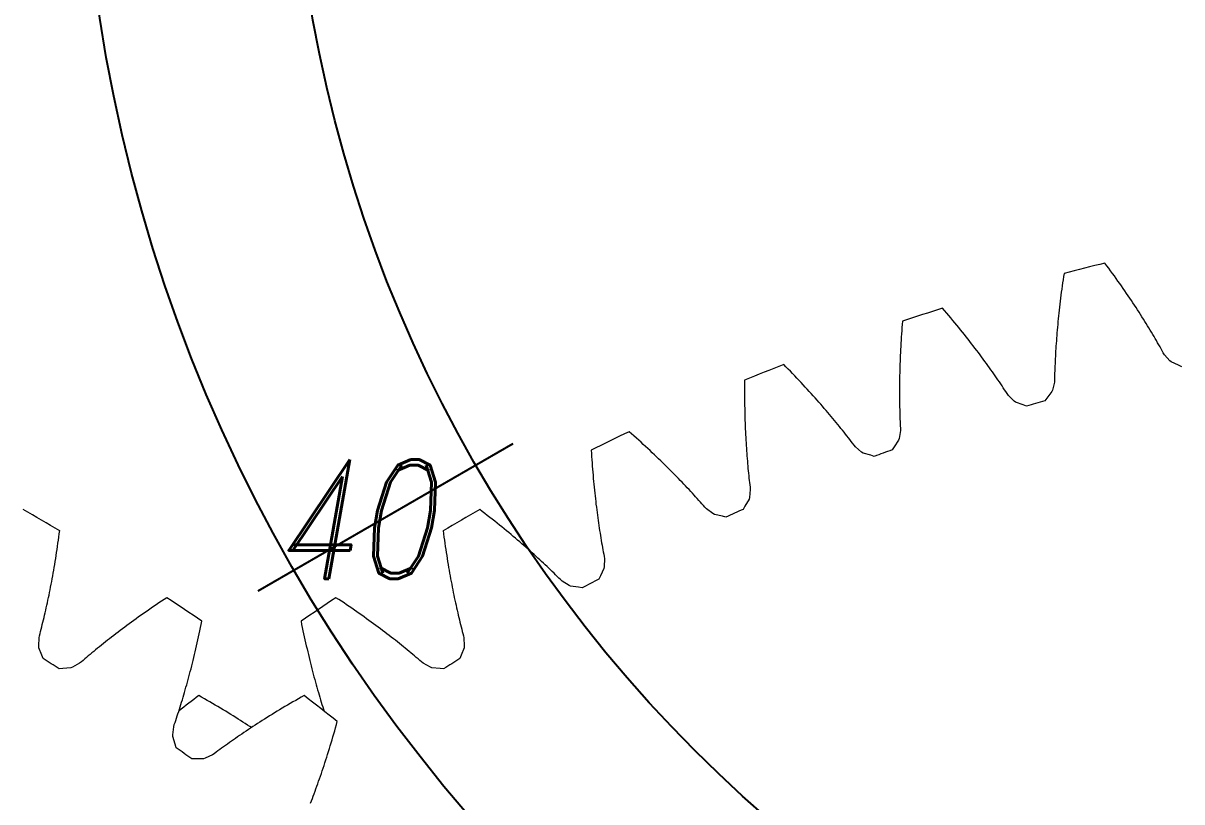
# Model space of a CAD drawing. Header units: millimetres. Extents: x 278858 to 279223, y 218711 to 219074.
# Drawn here: x 278951.92 to 278974, y 218955.3 to 218970.13 of the extents above; entities that cross this region are included whole.
import ezdxf

# ---------------------------------------------------------------- set-up
doc = ezdxf.new("R2010")
doc.units = ezdxf.units.MM
doc.header["$LTSCALE"] = 2
for name, color, linetype, lineweight in [('AM_8', 1, 'Continuous', 25), ('AM_9', 251, 'Continuous', 15), ('Visibile (ANSI)', 7, 'Continuous', 50)]:
    doc.layers.add(name, color=color, linetype=linetype, lineweight=lineweight)
doc.styles.add('ROMAND', font='romand')

# ---------------------------------------------------------------- blocks, each defined once
blk = doc.blocks.new('lancetta sec')
h = blk.add_hatch()
h.set_pattern_fill('_USER', color=256, scale=0.35, angle=45, style=0, pattern_type=0)
h.set_pattern_definition([(45, (-332841.5242, -222688.39116), (-0.2474873734, 0.2474873734), [])])
h.paths.add_polyline_path([(4.776, 1.478), (1.5, 7.59), (1.5, 21.968), (0, 26.237), (-1.5, 21.968), (-1.5, 7.59), (-4.776, 1.478, 1.356354)])
h.paths.add_polyline_path([(-3, 0, -1), (3, 0, -1)], flags=16)
h.paths.add_polyline_path([(2, 0, 1), (-2, 0, 1)], flags=0)

msp = doc.modelspace()

# ---------------------------------------------------------------- linework, layer by layer
for radius in [30.237, 26.237]:
    msp.add_circle((278983.271, 218974.828), radius)
at = {"layer": 'AM_8'}
msp.add_line((278961.249, 218962.114), (278956.394, 218959.311), dxfattribs=at)
at = {"layer": 'AM_9'}
for p, q in [((278971.753, 218965.363), (278971.744, 218965.302)), ((278972.57, 218965.508), (278972.533, 218965.557)), ((278972.606, 218965.459), (278972.57, 218965.508)), ((278972.642, 218965.41), (278972.606, 218965.459)), ((278972.677, 218965.361), (278972.642, 218965.41)), ((278972.712, 218965.313), (278972.677, 218965.361)), ((278971.726, 218965.181), (278971.718, 218965.122)), ((278971.735, 218965.242), (278971.726, 218965.181)), ((278971.744, 218965.302), (278971.735, 218965.242)), ((278972.747, 218965.264), (278972.712, 218965.313)), ((278972.781, 218965.217), (278972.747, 218965.264)), ((278972.814, 218965.169), (278972.781, 218965.217)), ((278972.847, 218965.122), (278972.814, 218965.169)), ((278971.695, 218964.946), (278971.687, 218964.888)), ((278971.702, 218965.004), (278971.695, 218964.946)), ((278971.71, 218965.063), (278971.702, 218965.004)), ((278971.718, 218965.122), (278971.71, 218965.063)), ((278972.88, 218965.075), (278972.847, 218965.122)), ((278972.912, 218965.028), (278972.88, 218965.075)), ((278972.944, 218964.982), (278972.912, 218965.028)), ((278972.975, 218964.936), (278972.944, 218964.982)), ((278973.006, 218964.89), (278972.975, 218964.936)), ((278969.479, 218964.653), (278969.439, 218964.699)), ((278971.667, 218964.718), (278971.661, 218964.662)), ((278971.673, 218964.774), (278971.667, 218964.718)), ((278971.68, 218964.831), (278971.673, 218964.774)), ((278971.687, 218964.888), (278971.68, 218964.831)), ((278973.037, 218964.844), (278973.006, 218964.89)), ((278973.067, 218964.799), (278973.037, 218964.844)), ((278973.096, 218964.754), (278973.067, 218964.799)), ((278973.126, 218964.71), (278973.096, 218964.754)), ((278973.154, 218964.666), (278973.126, 218964.71)), ((278969.519, 218964.606), (278969.479, 218964.653)), ((278969.558, 218964.56), (278969.519, 218964.606)), ((278969.597, 218964.514), (278969.558, 218964.56)), ((278969.635, 218964.468), (278969.597, 218964.514)), ((278969.673, 218964.422), (278969.635, 218964.468)), ((278971.643, 218964.497), (278971.638, 218964.443)), ((278971.649, 218964.551), (278971.643, 218964.497)), ((278971.655, 218964.606), (278971.649, 218964.551)), ((278971.661, 218964.662), (278971.655, 218964.606)), ((278973.183, 218964.622), (278973.154, 218964.666)), ((278973.211, 218964.578), (278973.183, 218964.622)), ((278973.238, 218964.535), (278973.211, 218964.578)), ((278973.265, 218964.492), (278973.238, 218964.535)), ((278973.292, 218964.449), (278973.265, 218964.492)), ((278968.661, 218964.268), (278968.656, 218964.208)), ((278968.665, 218964.329), (278968.661, 218964.268)), ((278968.67, 218964.39), (278968.665, 218964.329)), ((278968.675, 218964.451), (278968.67, 218964.39)), ((278969.71, 218964.377), (278969.673, 218964.422)), ((278969.747, 218964.332), (278969.71, 218964.377)), ((278969.783, 218964.287), (278969.747, 218964.332)), ((278969.819, 218964.242), (278969.783, 218964.287)), ((278969.854, 218964.198), (278969.819, 218964.242)), ((278971.623, 218964.284), (278971.619, 218964.232)), ((278971.628, 218964.336), (278971.623, 218964.284)), ((278971.633, 218964.389), (278971.628, 218964.336)), ((278971.638, 218964.443), (278971.633, 218964.389)), ((278973.318, 218964.407), (278973.292, 218964.449)), ((278973.344, 218964.365), (278973.318, 218964.407)), ((278973.37, 218964.323), (278973.344, 218964.365)), ((278973.395, 218964.282), (278973.37, 218964.323)), ((278973.42, 218964.241), (278973.395, 218964.282)), ((278973.444, 218964.2), (278973.42, 218964.241)), ((278968.645, 218964.031), (278968.642, 218963.973)), ((278968.649, 218964.089), (278968.645, 218964.031)), ((278968.653, 218964.149), (278968.649, 218964.089)), ((278968.656, 218964.208), (278968.653, 218964.149)), ((278969.889, 218964.154), (278969.854, 218964.198)), ((278969.924, 218964.11), (278969.889, 218964.154)), ((278969.958, 218964.066), (278969.924, 218964.11)), ((278969.991, 218964.023), (278969.958, 218964.066)), ((278970.024, 218963.98), (278969.991, 218964.023)), ((278971.603, 218964.028), (278971.6, 218963.978)), ((278971.607, 218964.078), (278971.603, 218964.028)), ((278971.611, 218964.129), (278971.607, 218964.078)), ((278971.615, 218964.18), (278971.611, 218964.129)), ((278971.619, 218964.232), (278971.615, 218964.18)), ((278973.468, 218964.16), (278973.444, 218964.2)), ((278973.491, 218964.12), (278973.468, 218964.16)), ((278973.515, 218964.081), (278973.491, 218964.12)), ((278973.537, 218964.041), (278973.515, 218964.081)), ((278973.56, 218964.002), (278973.537, 218964.041)), ((278968.634, 218963.801), (278968.631, 218963.745)), ((278968.636, 218963.858), (278968.634, 218963.801)), ((278968.639, 218963.915), (278968.636, 218963.858)), ((278968.642, 218963.973), (278968.639, 218963.915)), ((278970.057, 218963.938), (278970.024, 218963.98)), ((278970.089, 218963.895), (278970.057, 218963.938)), ((278970.121, 218963.853), (278970.089, 218963.895)), ((278970.153, 218963.811), (278970.121, 218963.853)), ((278970.183, 218963.77), (278970.153, 218963.811)), ((278971.591, 218963.832), (278971.588, 218963.784)), ((278971.594, 218963.88), (278971.591, 218963.832)), ((278971.597, 218963.929), (278971.594, 218963.88)), ((278971.6, 218963.978), (278971.597, 218963.929)), ((278973.582, 218963.964), (278973.56, 218964.002)), ((278973.603, 218963.926), (278973.582, 218963.964)), ((278973.625, 218963.888), (278973.603, 218963.926)), ((278973.645, 218963.85), (278973.625, 218963.888)), ((278973.669, 218963.814), (278973.645, 218963.85)), ((278973.771, 218963.699), (278973.669, 218963.814)), ((278966.456, 218963.584), (278966.412, 218963.628)), ((278966.498, 218963.54), (278966.456, 218963.584)), ((278968.625, 218963.579), (278968.624, 218963.525)), ((278968.627, 218963.634), (278968.625, 218963.579)), ((278968.629, 218963.689), (278968.627, 218963.634)), ((278968.631, 218963.745), (278968.629, 218963.689)), ((278970.214, 218963.728), (278970.183, 218963.77)), ((278970.244, 218963.687), (278970.214, 218963.728)), ((278970.274, 218963.647), (278970.244, 218963.687)), ((278970.303, 218963.606), (278970.274, 218963.647)), ((278970.332, 218963.566), (278970.303, 218963.606)), ((278971.58, 218963.598), (278971.578, 218963.553)), ((278971.582, 218963.644), (278971.58, 218963.598)), ((278971.584, 218963.69), (278971.582, 218963.644)), ((278971.586, 218963.737), (278971.584, 218963.69)), ((278971.588, 218963.784), (278971.586, 218963.737)), ((278973.795, 218963.677), (278973.771, 218963.699)), ((278973.935, 218963.614), (278973.795, 218963.677)), ((278973.998, 218963.584), (278973.935, 218963.614)), ((278966.541, 218963.497), (278966.498, 218963.54)), ((278966.583, 218963.453), (278966.541, 218963.497)), ((278966.624, 218963.41), (278966.583, 218963.453)), ((278966.665, 218963.367), (278966.624, 218963.41)), ((278966.705, 218963.325), (278966.665, 218963.367)), ((278968.621, 218963.418), (278968.62, 218963.365)), ((278968.62, 218963.365), (278968.62, 218963.313)), ((278968.622, 218963.471), (278968.621, 218963.418)), ((278968.624, 218963.525), (278968.622, 218963.471)), ((278970.36, 218963.527), (278970.332, 218963.566)), ((278970.388, 218963.487), (278970.36, 218963.527)), ((278970.415, 218963.448), (278970.388, 218963.487)), ((278970.442, 218963.409), (278970.415, 218963.448)), ((278970.469, 218963.371), (278970.442, 218963.409)), ((278970.495, 218963.333), (278970.469, 218963.371)), ((278971.573, 218963.376), (278971.572, 218963.334)), ((278971.574, 218963.42), (278971.573, 218963.376)), ((278971.575, 218963.464), (278971.574, 218963.42)), ((278971.577, 218963.508), (278971.575, 218963.464)), ((278971.578, 218963.553), (278971.577, 218963.508)), ((278965.667, 218963.265), (278965.666, 218963.204)), ((278965.666, 218963.204), (278965.666, 218963.143)), ((278965.666, 218963.143), (278965.666, 218963.083)), ((278965.667, 218963.327), (278965.667, 218963.265)), ((278966.745, 218963.282), (278966.705, 218963.325)), ((278966.784, 218963.24), (278966.745, 218963.282)), ((278966.823, 218963.198), (278966.784, 218963.24)), ((278966.862, 218963.156), (278966.823, 218963.198)), ((278966.9, 218963.115), (278966.862, 218963.156)), ((278968.619, 218963.261), (278968.618, 218963.21)), ((278968.618, 218963.21), (278968.618, 218963.159)), ((278968.618, 218963.159), (278968.618, 218963.109)), ((278968.62, 218963.313), (278968.619, 218963.261)), ((278970.521, 218963.295), (278970.495, 218963.333)), ((278970.547, 218963.257), (278970.521, 218963.295)), ((278970.572, 218963.22), (278970.547, 218963.257)), ((278970.596, 218963.183), (278970.572, 218963.22)), ((278970.621, 218963.146), (278970.596, 218963.183)), ((278970.644, 218963.11), (278970.621, 218963.146)), ((278971.533, 218963.141), (278971.522, 218963.11)), ((278971.569, 218963.291), (278971.533, 218963.141)), ((278971.572, 218963.334), (278971.569, 218963.291)), ((278965.666, 218963.083), (278965.666, 218963.023)), ((278965.666, 218963.023), (278965.667, 218962.964)), ((278965.667, 218962.964), (278965.667, 218962.905)), ((278966.937, 218963.073), (278966.9, 218963.115)), ((278966.974, 218963.032), (278966.937, 218963.073)), ((278967.011, 218962.992), (278966.974, 218963.032)), ((278967.047, 218962.951), (278967.011, 218962.992)), ((278967.082, 218962.911), (278967.047, 218962.951)), ((278968.618, 218963.109), (278968.618, 218963.059)), ((278968.618, 218963.059), (278968.619, 218963.01)), ((278968.619, 218963.01), (278968.619, 218962.961)), ((278968.619, 218962.961), (278968.62, 218962.913)), ((278970.668, 218963.074), (278970.644, 218963.11)), ((278970.693, 218963.039), (278970.668, 218963.074)), ((278970.803, 218962.932), (278970.693, 218963.039)), ((278970.829, 218962.911), (278970.803, 218962.932)), ((278971.427, 218962.989), (278971.386, 218962.933)), ((278971.522, 218963.11), (278971.427, 218962.989)), ((278965.667, 218962.905), (278965.668, 218962.847)), ((278965.668, 218962.847), (278965.669, 218962.789)), ((278965.669, 218962.789), (278965.67, 218962.732)), ((278965.67, 218962.732), (278965.672, 218962.675)), ((278967.117, 218962.871), (278967.082, 218962.911)), ((278967.152, 218962.831), (278967.117, 218962.871)), ((278967.186, 218962.791), (278967.152, 218962.831)), ((278967.22, 218962.752), (278967.186, 218962.791)), ((278967.253, 218962.713), (278967.22, 218962.752)), ((278967.286, 218962.674), (278967.253, 218962.713)), ((278968.62, 218962.913), (278968.62, 218962.865)), ((278968.62, 218962.865), (278968.621, 218962.817)), ((278968.621, 218962.817), (278968.622, 218962.771)), ((278968.622, 218962.771), (278968.624, 218962.724)), ((278968.624, 218962.724), (278968.625, 218962.678)), ((278970.974, 218962.859), (278970.829, 218962.911)), ((278971.038, 218962.833), (278970.974, 218962.859)), ((278965.672, 218962.675), (278965.673, 218962.619)), ((278965.673, 218962.619), (278965.675, 218962.564)), ((278965.675, 218962.564), (278965.677, 218962.508)), ((278965.677, 218962.508), (278965.679, 218962.454)), ((278967.318, 218962.636), (278967.286, 218962.674)), ((278967.35, 218962.598), (278967.318, 218962.636)), ((278967.382, 218962.56), (278967.35, 218962.598)), ((278967.413, 218962.522), (278967.382, 218962.56)), ((278967.444, 218962.485), (278967.413, 218962.522)), ((278967.474, 218962.447), (278967.444, 218962.485)), ((278968.625, 218962.678), (278968.626, 218962.633)), ((278968.626, 218962.633), (278968.628, 218962.588)), ((278968.628, 218962.588), (278968.63, 218962.544)), ((278968.63, 218962.544), (278968.632, 218962.5)), ((278968.632, 218962.5), (278968.634, 218962.457)), ((278963.514, 218962.307), (278963.468, 218962.347)), ((278963.56, 218962.266), (278963.514, 218962.307)), ((278963.605, 218962.226), (278963.56, 218962.266)), ((278965.679, 218962.454), (278965.681, 218962.399)), ((278965.681, 218962.399), (278965.683, 218962.346)), ((278965.683, 218962.346), (278965.686, 218962.292)), ((278965.686, 218962.292), (278965.689, 218962.24)), ((278967.503, 218962.411), (278967.474, 218962.447)), ((278967.533, 218962.374), (278967.503, 218962.411)), ((278967.562, 218962.338), (278967.533, 218962.374)), ((278967.59, 218962.302), (278967.562, 218962.338)), ((278967.618, 218962.266), (278967.59, 218962.302)), ((278967.646, 218962.231), (278967.618, 218962.266)), ((278968.636, 218962.371), (278968.61, 218962.219)), ((278968.634, 218962.457), (278968.636, 218962.414)), ((278968.636, 218962.414), (278968.636, 218962.371)), ((278963.65, 218962.185), (278963.605, 218962.226)), ((278963.694, 218962.145), (278963.65, 218962.185)), ((278963.738, 218962.105), (278963.694, 218962.145)), ((278963.781, 218962.065), (278963.738, 218962.105)), ((278963.824, 218962.026), (278963.781, 218962.065)), ((278965.689, 218962.24), (278965.692, 218962.188)), ((278965.692, 218962.188), (278965.695, 218962.136)), ((278965.695, 218962.136), (278965.698, 218962.085)), ((278965.698, 218962.085), (278965.701, 218962.034)), ((278965.701, 218962.034), (278965.705, 218961.984)), ((278967.673, 218962.196), (278967.646, 218962.231)), ((278967.699, 218962.161), (278967.673, 218962.196)), ((278967.726, 218962.126), (278967.699, 218962.161)), ((278967.752, 218962.092), (278967.726, 218962.126)), ((278967.78, 218962.059), (278967.752, 218962.092)), ((278967.897, 218961.96), (278967.78, 218962.059)), ((278968.515, 218962.06), (278968.478, 218962.002)), ((278968.601, 218962.187), (278968.515, 218962.06)), ((278968.61, 218962.219), (278968.601, 218962.187)), ((278962.746, 218961.995), (278962.749, 218961.934)), ((278962.749, 218961.934), (278962.753, 218961.873)), ((278962.753, 218961.873), (278962.757, 218961.812)), ((278963.866, 218961.987), (278963.824, 218962.026)), ((278963.908, 218961.947), (278963.866, 218961.987)), ((278963.949, 218961.908), (278963.908, 218961.947)), ((278963.99, 218961.87), (278963.949, 218961.908)), ((278964.03, 218961.831), (278963.99, 218961.87)), ((278964.07, 218961.793), (278964.03, 218961.831)), ((278965.705, 218961.984), (278965.708, 218961.934)), ((278965.708, 218961.934), (278965.712, 218961.885)), ((278965.712, 218961.885), (278965.716, 218961.836)), ((278965.716, 218961.836), (278965.72, 218961.788)), ((278967.924, 218961.941), (278967.897, 218961.96)), ((278968.072, 218961.899), (278967.924, 218961.941)), ((278968.138, 218961.878), (278968.072, 218961.899)), ((278962.757, 218961.812), (278962.761, 218961.752)), ((278962.761, 218961.752), (278962.766, 218961.692)), ((278962.766, 218961.692), (278962.77, 218961.633)), ((278962.77, 218961.633), (278962.775, 218961.575)), ((278964.109, 218961.755), (278964.07, 218961.793)), ((278964.148, 218961.717), (278964.109, 218961.755)), ((278964.186, 218961.679), (278964.148, 218961.717)), ((278964.224, 218961.641), (278964.186, 218961.679)), ((278964.261, 218961.604), (278964.224, 218961.641)), ((278964.298, 218961.567), (278964.261, 218961.604)), ((278965.72, 218961.788), (278965.724, 218961.74)), ((278965.724, 218961.74), (278965.728, 218961.693)), ((278965.728, 218961.693), (278965.732, 218961.647)), ((278965.732, 218961.647), (278965.737, 218961.6)), ((278965.737, 218961.6), (278965.741, 218961.555)), ((278962.775, 218961.575), (278962.78, 218961.517)), ((278962.78, 218961.517), (278962.785, 218961.459)), ((278962.785, 218961.459), (278962.79, 218961.402)), ((278962.79, 218961.402), (278962.795, 218961.346)), ((278964.335, 218961.53), (278964.298, 218961.567)), ((278964.37, 218961.494), (278964.335, 218961.53)), ((278964.406, 218961.457), (278964.37, 218961.494)), ((278964.441, 218961.421), (278964.406, 218961.457)), ((278964.475, 218961.385), (278964.441, 218961.421)), ((278964.51, 218961.35), (278964.475, 218961.385)), ((278965.741, 218961.555), (278965.746, 218961.51)), ((278965.746, 218961.51), (278965.751, 218961.465)), ((278965.751, 218961.465), (278965.755, 218961.421)), ((278965.755, 218961.421), (278965.76, 218961.377)), ((278965.76, 218961.377), (278965.765, 218961.334)), ((278962.795, 218961.346), (278962.801, 218961.29)), ((278962.801, 218961.29), (278962.806, 218961.234)), ((278962.806, 218961.234), (278962.812, 218961.179)), ((278962.812, 218961.179), (278962.818, 218961.125)), ((278964.543, 218961.314), (278964.51, 218961.35)), ((278964.576, 218961.279), (278964.543, 218961.314)), ((278964.609, 218961.244), (278964.576, 218961.279)), ((278964.641, 218961.209), (278964.609, 218961.244)), ((278964.673, 218961.175), (278964.641, 218961.209)), ((278964.704, 218961.141), (278964.673, 218961.175)), ((278965.773, 218961.249), (278965.758, 218961.096)), ((278965.765, 218961.334), (278965.771, 218961.292)), ((278965.771, 218961.292), (278965.773, 218961.249)), ((278962.818, 218961.125), (278962.824, 218961.071)), ((278962.824, 218961.071), (278962.83, 218961.018)), ((278962.83, 218961.018), (278962.836, 218960.965)), ((278962.836, 218960.965), (278962.843, 218960.912)), ((278964.735, 218961.107), (278964.704, 218961.141)), ((278964.766, 218961.073), (278964.735, 218961.107)), ((278964.796, 218961.04), (278964.766, 218961.073)), ((278964.825, 218961.007), (278964.796, 218961.04)), ((278964.854, 218960.974), (278964.825, 218961.007)), ((278964.883, 218960.941), (278964.854, 218960.974)), ((278964.911, 218960.909), (278964.883, 218960.941)), ((278965.675, 218960.93), (278965.642, 218960.869)), ((278965.752, 218961.063), (278965.675, 218960.93)), ((278965.758, 218961.096), (278965.752, 218961.063)), ((278960.669, 218960.827), (278960.62, 218960.865)), ((278960.717, 218960.79), (278960.669, 218960.827)), ((278960.765, 218960.753), (278960.717, 218960.79)), ((278960.813, 218960.716), (278960.765, 218960.753)), ((278960.86, 218960.679), (278960.813, 218960.716)), ((278962.843, 218960.912), (278962.849, 218960.861)), ((278962.849, 218960.861), (278962.856, 218960.809)), ((278962.856, 218960.809), (278962.863, 218960.758)), ((278962.863, 218960.758), (278962.87, 218960.708)), ((278964.941, 218960.878), (278964.911, 218960.909)), ((278965.065, 218960.787), (278964.941, 218960.878)), ((278965.093, 218960.77), (278965.065, 218960.787)), ((278965.244, 218960.738), (278965.093, 218960.77)), ((278965.311, 218960.722), (278965.244, 218960.738)), ((278960.906, 218960.642), (278960.86, 218960.679)), ((278960.952, 218960.605), (278960.906, 218960.642)), ((278960.997, 218960.569), (278960.952, 218960.605)), ((278961.042, 218960.533), (278960.997, 218960.569)), ((278961.087, 218960.497), (278961.042, 218960.533)), ((278961.13, 218960.461), (278961.087, 218960.497)), ((278962.87, 218960.708), (278962.876, 218960.658)), ((278962.876, 218960.658), (278962.884, 218960.609)), ((278962.884, 218960.609), (278962.891, 218960.56)), ((278962.891, 218960.56), (278962.898, 218960.512)), ((278962.898, 218960.512), (278962.905, 218960.464)), ((278952.585, 218960.222), (278952.594, 218960.281)), ((278952.594, 218960.281), (278952.602, 218960.341)), ((278952.602, 218960.341), (278952.61, 218960.402)), ((278952.61, 218960.402), (278952.618, 218960.463)), ((278959.924, 218960.463), (278959.932, 218960.402)), ((278959.932, 218960.402), (278959.94, 218960.341)), ((278959.94, 218960.341), (278959.948, 218960.281)), ((278959.948, 218960.281), (278959.957, 218960.222)), ((278961.174, 218960.425), (278961.13, 218960.461)), ((278961.217, 218960.389), (278961.174, 218960.425)), ((278961.259, 218960.354), (278961.217, 218960.389)), ((278961.301, 218960.318), (278961.259, 218960.354)), ((278961.342, 218960.283), (278961.301, 218960.318)), ((278961.383, 218960.248), (278961.342, 218960.283)), ((278962.905, 218960.464), (278962.913, 218960.417)), ((278962.913, 218960.417), (278962.92, 218960.37)), ((278962.92, 218960.37), (278962.928, 218960.324)), ((278962.928, 218960.324), (278962.935, 218960.278)), ((278962.935, 218960.278), (278962.943, 218960.233)), ((278952.559, 218960.046), (278952.568, 218960.104)), ((278952.568, 218960.104), (278952.577, 218960.162)), ((278952.577, 218960.162), (278952.585, 218960.222)), ((278959.957, 218960.222), (278959.965, 218960.162)), ((278959.965, 218960.162), (278959.974, 218960.104)), ((278959.974, 218960.104), (278959.983, 218960.046)), ((278961.423, 218960.213), (278961.383, 218960.248)), ((278961.463, 218960.179), (278961.423, 218960.213)), ((278961.503, 218960.144), (278961.463, 218960.179)), ((278961.541, 218960.11), (278961.503, 218960.144)), ((278961.58, 218960.076), (278961.541, 218960.11)), ((278961.618, 218960.042), (278961.58, 218960.076)), ((278962.943, 218960.233), (278962.951, 218960.188)), ((278962.951, 218960.188), (278962.959, 218960.144)), ((278962.959, 218960.144), (278962.967, 218960.1)), ((278962.967, 218960.1), (278962.975, 218960.057)), ((278962.975, 218960.057), (278962.983, 218960.015)), ((278952.523, 218959.819), (278952.532, 218959.875)), ((278952.532, 218959.875), (278952.542, 218959.931)), ((278952.542, 218959.931), (278952.551, 218959.988)), ((278952.551, 218959.988), (278952.559, 218960.046)), ((278959.983, 218960.046), (278959.992, 218959.988)), ((278959.992, 218959.988), (278960.001, 218959.931)), ((278960.001, 218959.931), (278960.01, 218959.875)), ((278960.01, 218959.875), (278960.019, 218959.819)), ((278961.655, 218960.009), (278961.618, 218960.042)), ((278961.692, 218959.975), (278961.655, 218960.009)), ((278961.729, 218959.942), (278961.692, 218959.975)), ((278961.765, 218959.909), (278961.729, 218959.942)), ((278961.8, 218959.876), (278961.765, 218959.909)), ((278961.835, 218959.844), (278961.8, 218959.876)), ((278961.87, 218959.811), (278961.835, 218959.844)), ((278962.983, 218960.015), (278962.991, 218959.972)), ((278962.991, 218959.972), (278962.996, 218959.93)), ((278962.996, 218959.93), (278962.992, 218959.776)), ((278952.485, 218959.6), (278952.495, 218959.654)), ((278952.495, 218959.654), (278952.504, 218959.708)), ((278952.504, 218959.708), (278952.514, 218959.763)), ((278952.514, 218959.763), (278952.523, 218959.819)), ((278960.019, 218959.819), (278960.028, 218959.763)), ((278960.028, 218959.763), (278960.038, 218959.708)), ((278960.038, 218959.708), (278960.047, 218959.654)), ((278960.047, 218959.654), (278960.057, 218959.6)), ((278961.904, 218959.779), (278961.87, 218959.811)), ((278961.937, 218959.747), (278961.904, 218959.779)), ((278961.971, 218959.716), (278961.937, 218959.747)), ((278962.003, 218959.684), (278961.971, 218959.716)), ((278962.036, 218959.653), (278962.003, 218959.684)), ((278962.067, 218959.622), (278962.036, 218959.653)), ((278962.099, 218959.591), (278962.067, 218959.622)), ((278962.92, 218959.605), (278962.892, 218959.542)), ((278962.988, 218959.743), (278962.92, 218959.605)), ((278962.992, 218959.776), (278962.988, 218959.743)), ((278952.435, 218959.338), (278952.446, 218959.39)), ((278952.446, 218959.39), (278952.456, 218959.442)), ((278952.456, 218959.442), (278952.466, 218959.494)), ((278952.466, 218959.494), (278952.475, 218959.547)), ((278952.475, 218959.547), (278952.485, 218959.6)), ((278960.057, 218959.6), (278960.067, 218959.547)), ((278960.067, 218959.547), (278960.077, 218959.494)), ((278960.077, 218959.494), (278960.087, 218959.442)), ((278960.087, 218959.442), (278960.097, 218959.39)), ((278960.097, 218959.39), (278960.107, 218959.338)), ((278962.129, 218959.561), (278962.099, 218959.591)), ((278962.16, 218959.531), (278962.129, 218959.561)), ((278962.192, 218959.502), (278962.16, 218959.531)), ((278962.322, 218959.42), (278962.192, 218959.502)), ((278962.351, 218959.405), (278962.322, 218959.42)), ((278962.504, 218959.384), (278962.351, 218959.405)), ((278952.394, 218959.138), (278952.405, 218959.188)), ((278952.405, 218959.188), (278952.415, 218959.237)), ((278952.415, 218959.237), (278952.425, 218959.288)), ((278952.425, 218959.288), (278952.435, 218959.338)), ((278954.66, 218959.187), (278954.608, 218959.153)), ((278957.934, 218959.153), (278957.882, 218959.187)), ((278960.107, 218959.338), (278960.117, 218959.288)), ((278960.117, 218959.288), (278960.127, 218959.237)), ((278960.127, 218959.237), (278960.137, 218959.188)), ((278960.137, 218959.188), (278960.148, 218959.138)), ((278962.572, 218959.372), (278962.504, 218959.384)), ((278952.341, 218958.9), (278952.352, 218958.947)), ((278952.352, 218958.947), (278952.363, 218958.994)), ((278952.363, 218958.994), (278952.373, 218959.042)), ((278952.373, 218959.042), (278952.384, 218959.09)), ((278952.384, 218959.09), (278952.394, 218959.138)), ((278954.311, 218958.952), (278954.263, 218958.918)), ((278954.359, 218958.985), (278954.311, 218958.952)), ((278954.408, 218959.018), (278954.359, 218958.985)), ((278954.457, 218959.052), (278954.408, 218959.018)), ((278954.507, 218959.086), (278954.457, 218959.052)), ((278954.557, 218959.119), (278954.507, 218959.086)), ((278954.608, 218959.153), (278954.557, 218959.119)), ((278957.985, 218959.119), (278957.934, 218959.153)), ((278958.035, 218959.086), (278957.985, 218959.119)), ((278958.085, 218959.052), (278958.035, 218959.086)), ((278958.134, 218959.018), (278958.085, 218959.052)), ((278958.183, 218958.985), (278958.134, 218959.018)), ((278958.232, 218958.952), (278958.183, 218958.985)), ((278958.279, 218958.918), (278958.232, 218958.952)), ((278960.148, 218959.138), (278960.158, 218959.09)), ((278960.158, 218959.09), (278960.169, 218959.042)), ((278960.169, 218959.042), (278960.179, 218958.994)), ((278960.179, 218958.994), (278960.19, 218958.947)), ((278960.19, 218958.947), (278960.201, 218958.9)), ((278952.298, 218958.719), (278952.309, 218958.763)), ((278952.309, 218958.763), (278952.32, 218958.808)), ((278952.32, 218958.808), (278952.331, 218958.854)), ((278952.331, 218958.854), (278952.341, 218958.9)), ((278953.987, 218958.722), (278953.942, 218958.69)), ((278954.031, 218958.754), (278953.987, 218958.722)), ((278954.077, 218958.787), (278954.031, 218958.754)), ((278954.122, 218958.82), (278954.077, 218958.787)), ((278954.169, 218958.852), (278954.122, 218958.82)), ((278954.215, 218958.885), (278954.169, 218958.852)), ((278954.263, 218958.918), (278954.215, 218958.885)), ((278955.314, 218958.678), (278955.326, 218958.738)), ((278957.216, 218958.738), (278957.228, 218958.678)), ((278958.327, 218958.885), (278958.279, 218958.918)), ((278958.373, 218958.852), (278958.327, 218958.885)), ((278958.42, 218958.82), (278958.373, 218958.852)), ((278958.465, 218958.787), (278958.42, 218958.82)), ((278958.511, 218958.754), (278958.465, 218958.787)), ((278958.555, 218958.722), (278958.511, 218958.754)), ((278958.6, 218958.69), (278958.555, 218958.722)), ((278960.201, 218958.9), (278960.211, 218958.854)), ((278960.211, 218958.854), (278960.222, 218958.808)), ((278960.222, 218958.808), (278960.233, 218958.763)), ((278960.233, 218958.763), (278960.244, 218958.719)), ((278952.233, 218958.462), (278952.244, 218958.504)), ((278952.244, 218958.504), (278952.255, 218958.546)), ((278952.255, 218958.546), (278952.266, 218958.588)), ((278952.266, 218958.588), (278952.277, 218958.631)), ((278952.277, 218958.631), (278952.287, 218958.675)), ((278952.287, 218958.675), (278952.298, 218958.719)), ((278953.729, 218958.53), (278953.688, 218958.499)), ((278953.771, 218958.562), (278953.729, 218958.53)), ((278953.813, 218958.593), (278953.771, 218958.562)), ((278953.856, 218958.625), (278953.813, 218958.593)), ((278953.899, 218958.657), (278953.856, 218958.625)), ((278953.942, 218958.69), (278953.899, 218958.657)), ((278955.277, 218958.499), (278955.289, 218958.558)), ((278955.289, 218958.558), (278955.301, 218958.618)), ((278955.301, 218958.618), (278955.314, 218958.678)), ((278957.228, 218958.678), (278957.241, 218958.618)), ((278957.241, 218958.618), (278957.253, 218958.558)), ((278957.253, 218958.558), (278957.266, 218958.499)), ((278958.643, 218958.657), (278958.6, 218958.69)), ((278958.687, 218958.625), (278958.643, 218958.657)), ((278958.729, 218958.593), (278958.687, 218958.625)), ((278958.771, 218958.562), (278958.729, 218958.593)), ((278958.813, 218958.53), (278958.771, 218958.562)), ((278958.854, 218958.499), (278958.813, 218958.53)), ((278960.244, 218958.719), (278960.255, 218958.675)), ((278960.255, 218958.675), (278960.266, 218958.631)), ((278960.266, 218958.631), (278960.277, 218958.588)), ((278960.277, 218958.588), (278960.288, 218958.546)), ((278960.288, 218958.546), (278960.298, 218958.504)), ((278960.298, 218958.504), (278960.309, 218958.462)), ((278952.218, 218958.267), (278952.224, 218958.42)), ((278952.224, 218958.42), (278952.233, 218958.462)), ((278953.414, 218958.284), (278953.376, 218958.254)), ((278953.451, 218958.314), (278953.414, 218958.284)), ((278953.489, 218958.344), (278953.451, 218958.314)), ((278953.528, 218958.375), (278953.489, 218958.344)), ((278953.567, 218958.405), (278953.528, 218958.375)), ((278953.607, 218958.436), (278953.567, 218958.405)), ((278953.647, 218958.467), (278953.607, 218958.436)), ((278953.688, 218958.499), (278953.647, 218958.467)), ((278955.226, 218958.269), (278955.238, 218958.326)), ((278955.238, 218958.326), (278955.251, 218958.383)), ((278955.251, 218958.383), (278955.264, 218958.441)), ((278955.264, 218958.441), (278955.277, 218958.499)), ((278957.266, 218958.499), (278957.278, 218958.441)), ((278957.278, 218958.441), (278957.291, 218958.383)), ((278957.291, 218958.383), (278957.304, 218958.326)), ((278957.304, 218958.326), (278957.317, 218958.269)), ((278958.895, 218958.467), (278958.854, 218958.499)), ((278958.935, 218958.436), (278958.895, 218958.467)), ((278958.975, 218958.405), (278958.935, 218958.436)), ((278959.014, 218958.375), (278958.975, 218958.405)), ((278959.053, 218958.344), (278959.014, 218958.375)), ((278959.091, 218958.314), (278959.053, 218958.344)), ((278959.129, 218958.284), (278959.091, 218958.314)), ((278959.166, 218958.254), (278959.129, 218958.284)), ((278960.309, 218958.462), (278960.318, 218958.42)), ((278960.318, 218958.42), (278960.324, 218958.267)), ((278952.219, 218958.234), (278952.218, 218958.267)), ((278952.277, 218958.091), (278952.219, 218958.234)), ((278952.301, 218958.026), (278952.277, 218958.091)), ((278953.163, 218958.077), (278953.129, 218958.049)), ((278953.197, 218958.106), (278953.163, 218958.077)), ((278953.232, 218958.135), (278953.197, 218958.106)), ((278953.268, 218958.165), (278953.232, 218958.135)), ((278953.303, 218958.194), (278953.268, 218958.165)), ((278953.34, 218958.224), (278953.303, 218958.194)), ((278953.376, 218958.254), (278953.34, 218958.224)), ((278955.173, 218958.047), (278955.186, 218958.102)), ((278955.186, 218958.102), (278955.2, 218958.157)), ((278955.2, 218958.157), (278955.213, 218958.213)), ((278955.213, 218958.213), (278955.226, 218958.269)), ((278957.317, 218958.269), (278957.33, 218958.213)), ((278957.33, 218958.213), (278957.343, 218958.157)), ((278957.343, 218958.157), (278957.356, 218958.102)), ((278957.356, 218958.102), (278957.369, 218958.047)), ((278959.203, 218958.224), (278959.166, 218958.254)), ((278959.239, 218958.194), (278959.203, 218958.224)), ((278959.275, 218958.165), (278959.239, 218958.194)), ((278959.31, 218958.135), (278959.275, 218958.165)), ((278959.345, 218958.106), (278959.31, 218958.135)), ((278959.379, 218958.077), (278959.345, 218958.106)), ((278959.413, 218958.049), (278959.379, 218958.077)), ((278960.265, 218958.091), (278960.241, 218958.026)), ((278960.323, 218958.234), (278960.265, 218958.091)), ((278960.324, 218958.267), (278960.323, 218958.234)), ((278952.677, 218957.841), (278952.608, 218957.834)), ((278952.831, 218957.852), (278952.677, 218957.841)), ((278952.861, 218957.864), (278952.831, 218957.852)), ((278952.996, 218957.937), (278952.861, 218957.864)), ((278953.031, 218957.964), (278952.996, 218957.937)), ((278953.063, 218957.992), (278953.031, 218957.964)), ((278953.096, 218958.02), (278953.063, 218957.992)), ((278953.129, 218958.049), (278953.096, 218958.02)), ((278955.12, 218957.834), (278955.133, 218957.886)), ((278955.133, 218957.886), (278955.147, 218957.939)), ((278955.147, 218957.939), (278955.16, 218957.993)), ((278955.16, 218957.993), (278955.173, 218958.047)), ((278957.369, 218958.047), (278957.382, 218957.993)), ((278957.382, 218957.993), (278957.396, 218957.939)), ((278957.396, 218957.939), (278957.409, 218957.886)), ((278957.409, 218957.886), (278957.422, 218957.834)), ((278959.446, 218958.02), (278959.413, 218958.049)), ((278959.479, 218957.992), (278959.446, 218958.02)), ((278959.512, 218957.964), (278959.479, 218957.992)), ((278959.546, 218957.937), (278959.512, 218957.964)), ((278959.681, 218957.864), (278959.546, 218957.937)), ((278959.711, 218957.852), (278959.681, 218957.864)), ((278959.865, 218957.841), (278959.711, 218957.852)), ((278959.934, 218957.834), (278959.865, 218957.841)), ((278955.052, 218957.579), (278955.065, 218957.629)), ((278955.065, 218957.629), (278955.079, 218957.679)), ((278955.079, 218957.679), (278955.093, 218957.73)), ((278955.093, 218957.73), (278955.106, 218957.782)), ((278955.106, 218957.782), (278955.12, 218957.834)), ((278957.422, 218957.834), (278957.436, 218957.782)), ((278957.436, 218957.782), (278957.449, 218957.73)), ((278957.449, 218957.73), (278957.463, 218957.679)), ((278957.463, 218957.679), (278957.477, 218957.629)), ((278957.477, 218957.629), (278957.49, 218957.579)), ((278954.997, 218957.384), (278955.01, 218957.432)), ((278955.01, 218957.432), (278955.024, 218957.481)), ((278955.024, 218957.481), (278955.038, 218957.529)), ((278955.038, 218957.529), (278955.052, 218957.579)), ((278957.49, 218957.579), (278957.504, 218957.529)), ((278957.504, 218957.529), (278957.518, 218957.481)), ((278957.518, 218957.481), (278957.532, 218957.432)), ((278957.532, 218957.432), (278957.546, 218957.384)), ((278954.927, 218957.153), (278954.941, 218957.198)), ((278954.941, 218957.198), (278954.955, 218957.244)), ((278954.955, 218957.244), (278954.969, 218957.29)), ((278954.969, 218957.29), (278954.983, 218957.337)), ((278954.983, 218957.337), (278954.997, 218957.384)), ((278955.322, 218957.293), (278955.268, 218957.323)), ((278955.375, 218957.262), (278955.322, 218957.293)), ((278955.428, 218957.232), (278955.375, 218957.262)), ((278955.48, 218957.202), (278955.428, 218957.232)), ((278955.532, 218957.172), (278955.48, 218957.202)), ((278957.062, 218957.202), (278957.01, 218957.172)), ((278957.114, 218957.232), (278957.062, 218957.202)), ((278957.167, 218957.262), (278957.114, 218957.232)), ((278957.22, 218957.293), (278957.167, 218957.262)), ((278957.274, 218957.323), (278957.22, 218957.293)), ((278957.546, 218957.384), (278957.559, 218957.337)), ((278957.559, 218957.337), (278957.573, 218957.29)), ((278957.573, 218957.29), (278957.587, 218957.244)), ((278957.587, 218957.244), (278957.601, 218957.198)), ((278957.601, 218957.198), (278957.615, 218957.153)), ((278954.857, 218956.934), (278954.871, 218956.977)), ((278954.871, 218956.977), (278954.885, 218957.02)), ((278954.885, 218957.02), (278954.899, 218957.064)), ((278954.899, 218957.064), (278954.913, 218957.108)), ((278954.913, 218957.108), (278954.927, 218957.153)), ((278955.583, 218957.142), (278955.532, 218957.172)), ((278955.633, 218957.112), (278955.583, 218957.142)), ((278955.683, 218957.082), (278955.633, 218957.112)), ((278955.733, 218957.053), (278955.683, 218957.082)), ((278955.782, 218957.023), (278955.733, 218957.053)), ((278955.83, 218956.993), (278955.782, 218957.023)), ((278955.878, 218956.964), (278955.83, 218956.993)), ((278955.925, 218956.935), (278955.878, 218956.964)), ((278956.664, 218956.964), (278956.617, 218956.935)), ((278956.712, 218956.993), (278956.664, 218956.964)), ((278956.76, 218957.023), (278956.712, 218956.993)), ((278956.809, 218957.053), (278956.76, 218957.023)), ((278956.859, 218957.082), (278956.809, 218957.053)), ((278956.909, 218957.112), (278956.859, 218957.082)), ((278956.959, 218957.142), (278956.909, 218957.112)), ((278957.01, 218957.172), (278956.959, 218957.142)), ((278957.615, 218957.153), (278957.629, 218957.108)), ((278957.629, 218957.108), (278957.643, 218957.064)), ((278957.643, 218957.064), (278957.654, 218957.028)), ((278954.79, 218956.727), (278954.802, 218956.769)), ((278954.802, 218956.769), (278954.816, 218956.81)), ((278954.816, 218956.81), (278954.83, 218956.851)), ((278954.83, 218956.851), (278954.844, 218956.892)), ((278954.844, 218956.892), (278954.857, 218956.934)), ((278955.972, 218956.905), (278955.925, 218956.935)), ((278956.019, 218956.876), (278955.972, 218956.905)), ((278956.065, 218956.847), (278956.019, 218956.876)), ((278956.11, 218956.818), (278956.065, 218956.847)), ((278956.155, 218956.789), (278956.11, 218956.818)), ((278956.199, 218956.761), (278956.155, 218956.789)), ((278956.243, 218956.732), (278956.199, 218956.761)), ((278956.343, 218956.761), (278956.299, 218956.732)), ((278956.387, 218956.789), (278956.343, 218956.761)), ((278956.432, 218956.818), (278956.387, 218956.789)), ((278956.478, 218956.847), (278956.432, 218956.818)), ((278956.523, 218956.876), (278956.478, 218956.847)), ((278956.57, 218956.905), (278956.523, 218956.876)), ((278956.617, 218956.935), (278956.57, 218956.905)), ((278957.874, 218956.71), (278957.891, 218956.769)), ((278957.891, 218956.769), (278957.907, 218956.828)), ((278954.773, 218956.575), (278954.79, 218956.727)), ((278954.773, 218956.542), (278954.773, 218956.575)), ((278954.82, 218956.395), (278954.773, 218956.542)), ((278956.007, 218956.536), (278955.967, 218956.508)), ((278956.047, 218956.563), (278956.007, 218956.536)), ((278956.088, 218956.591), (278956.047, 218956.563)), ((278956.129, 218956.619), (278956.088, 218956.591)), ((278956.171, 218956.647), (278956.129, 218956.619)), ((278956.213, 218956.675), (278956.171, 218956.647)), ((278956.256, 218956.704), (278956.213, 218956.675)), ((278956.271, 218956.714), (278956.243, 218956.732)), ((278956.299, 218956.732), (278956.256, 218956.704)), ((278957.808, 218956.479), (278957.824, 218956.536)), ((278957.824, 218956.536), (278957.841, 218956.593)), ((278957.841, 218956.593), (278957.858, 218956.651)), ((278957.858, 218956.651), (278957.874, 218956.71)), ((278954.84, 218956.329), (278954.82, 218956.395)), ((278955.668, 218956.294), (278955.632, 218956.268)), ((278955.703, 218956.32), (278955.668, 218956.294)), ((278955.74, 218956.346), (278955.703, 218956.32)), ((278955.776, 218956.373), (278955.74, 218956.346)), ((278955.814, 218956.4), (278955.776, 218956.373)), ((278955.851, 218956.427), (278955.814, 218956.4)), ((278955.89, 218956.454), (278955.851, 218956.427)), ((278955.928, 218956.481), (278955.89, 218956.454)), ((278955.967, 218956.508), (278955.928, 218956.481)), ((278957.74, 218956.257), (278957.757, 218956.312)), ((278957.757, 218956.312), (278957.774, 218956.367)), ((278957.774, 218956.367), (278957.791, 218956.423)), ((278957.791, 218956.423), (278957.808, 218956.479)), ((278955.202, 218956.118), (278955.133, 218956.116)), ((278955.356, 218956.118), (278955.202, 218956.118)), ((278955.387, 218956.129), (278955.356, 218956.118)), ((278955.527, 218956.192), (278955.387, 218956.129)), ((278955.563, 218956.216), (278955.527, 218956.192)), ((278955.597, 218956.242), (278955.563, 218956.216)), ((278955.632, 218956.268), (278955.597, 218956.242)), ((278957.672, 218956.044), (278957.689, 218956.097)), ((278957.689, 218956.097), (278957.706, 218956.15)), ((278957.706, 218956.15), (278957.723, 218956.203)), ((278957.723, 218956.203), (278957.74, 218956.257)), ((278957.604, 218955.839), (278957.621, 218955.89)), ((278957.621, 218955.89), (278957.638, 218955.941)), ((278957.638, 218955.941), (278957.655, 218955.992)), ((278957.655, 218955.992), (278957.672, 218956.044)), ((278957.518, 218955.595), (278957.535, 218955.643)), ((278957.535, 218955.643), (278957.552, 218955.691)), ((278957.552, 218955.691), (278957.57, 218955.74)), ((278957.57, 218955.74), (278957.587, 218955.789)), ((278957.587, 218955.789), (278957.604, 218955.839)), ((278957.45, 218955.409), (278957.467, 218955.454)), ((278957.467, 218955.454), (278957.484, 218955.501)), ((278957.484, 218955.501), (278957.501, 218955.547)), ((278957.501, 218955.547), (278957.518, 218955.595)), ((278957.398, 218955.275), (278957.416, 218955.319)), ((278957.416, 218955.319), (278957.433, 218955.364)), ((278957.433, 218955.364), (278957.45, 218955.409))]:
    msp.add_line(p, q, dxfattribs=at)
for centre, radius, start, end in [((278983.271, 218920.828), 46, 103.4996, 104.5004), ((278983.271, 218920.828), 46, 107.4996, 108.5004), ((278983.271, 218920.828), 46, 111.4996, 112.5004), ((278983.271, 218920.828), 43.75, 105.7628, 106.2372), ((278983.271, 218920.828), 46, 115.4996, 116.5004), ((278983.271, 218920.828), 43.75, 109.7628, 110.2372), ((278929.271, 218920.828), 46, 59.4996, 60.5004), ((278983.271, 218920.828), 46, 119.4996, 120.5004), ((278983.271, 218920.828), 43.75, 113.7628, 114.2372), ((278983.271, 218920.828), 43.75, 117.7628, 118.2372), ((278929.271, 218920.828), 46, 55.4996, 56.5004), ((278983.271, 218920.828), 46, 123.4996, 124.5004), ((278929.271, 218920.828), 43.75, 57.7628, 58.2372), ((278983.271, 218920.828), 43.75, 121.7628, 122.2372), ((278983.271, 218920.828), 46, 127.4996, 128.0996), ((278929.271, 218920.828), 46, 51.4996, 52.5004), ((278929.271, 218920.828), 43.75, 53.7628, 54.2372)]:
    msp.add_arc(centre, radius, start, end, dxfattribs=at)

# ---------------------------------------------------------------- block references
at = {"rotation": 48.57565095650703}
msp.add_blockref('lancetta sec', (278983.271, 218974.828), dxfattribs=at)

# ---------------------------------------------------------------- texts
at = {"layer": 'Visibile (ANSI)', "style": 'ROMAND', "oblique": 10, "width": 0.8}
msp.add_text('40', height=2.268, dxfattribs=at).set_placement((278956.655, 218959.548))

doc.saveas('drawing.dxf')
